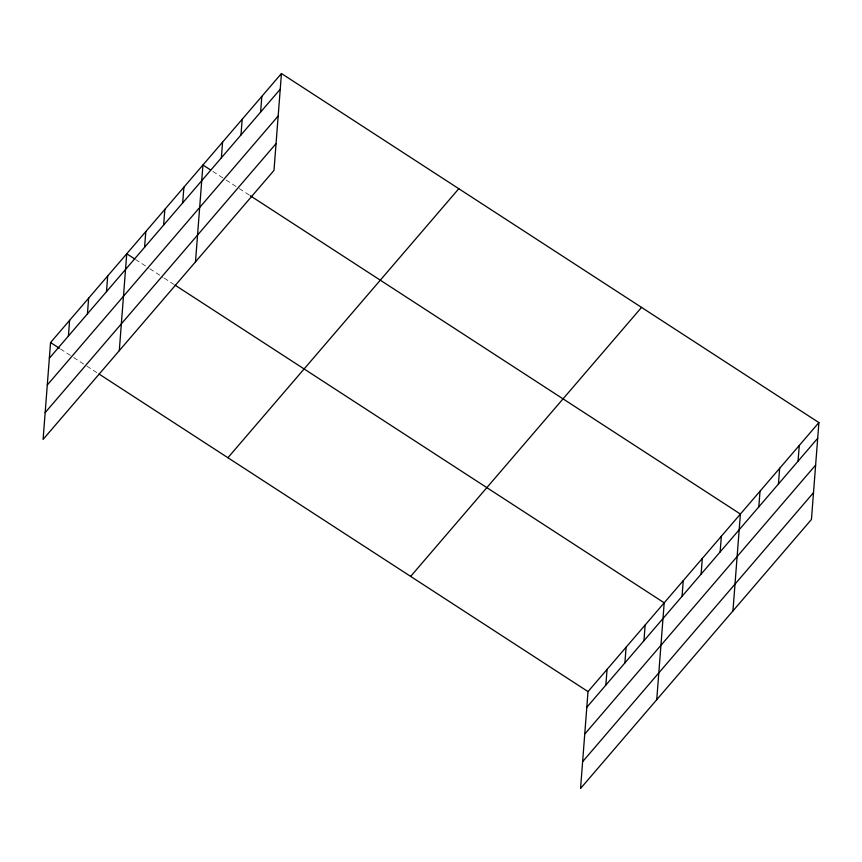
<?xml version="1.0" encoding="UTF-8"?>
<svg xmlns="http://www.w3.org/2000/svg" width="862" height="862" viewBox="0 0 862 862"><rect width="100%" height="100%" fill="white"/><g stroke="black" fill="none" stroke-linecap="round" stroke-linejoin="round"><path stroke-width="0.65" stroke-dasharray="4.31 3.23" d="M212.86 171.43L224.971 179.307M226.07 180.018L238.192 187.884M239.291 188.606L249.204 195.038M135.56 259.494L148.781 268.071M149.88 268.793L163.101 277.381M164.2 278.092L174.113 284.535M60.469 348.981L72.591 356.846M73.69 357.568L85.801 365.434M86.911 366.145L96.824 372.589"/><path stroke-width="1.29" d="M281.443 73.529L50.556 342.537L43.1 439.415L273.987 170.407L281.443 73.529L818.9 422.585L811.444 519.463L580.557 788.471L588.013 691.593L818.9 422.585M68.4 336.051L69.606 320.352M87.439 313.854L88.646 298.155M106.489 291.658L107.696 275.959M119.29 350.64L126.746 253.762L134.461 258.772M144.59 247.275L145.797 231.576M163.64 225.079L164.847 209.38M182.69 202.882L183.897 187.183M195.491 261.876L202.936 164.998L210.651 169.997M221.362 157.832L222.568 142.133M240.983 134.957L242.19 119.258M260.615 112.092L261.822 96.393M605.846 685.096L607.063 669.397M624.896 662.91L626.103 647.211M643.946 640.714L645.153 625.015M656.747 699.696L664.203 602.818L175.223 285.247M682.047 596.321L683.254 580.622M701.097 574.135L702.304 558.436M720.136 551.939L721.354 536.239M732.948 610.921L740.393 514.043L250.314 195.76M758.819 506.878L760.025 491.178M778.44 484.013L779.647 468.314M798.061 461.148L799.279 445.449M49.349 358.236L280.236 89.228M47.281 385.034L278.178 116.014M45.158 412.629L276.055 143.62M227.913 457.733L458.799 188.713M410.646 576.409L641.543 307.4M586.806 707.293L817.693 438.284M584.738 734.079L815.635 465.071M582.615 761.685L813.502 492.676M50.556 342.537L59.37 348.259M99.022 374.022L588.013 691.593"/></g></svg>
